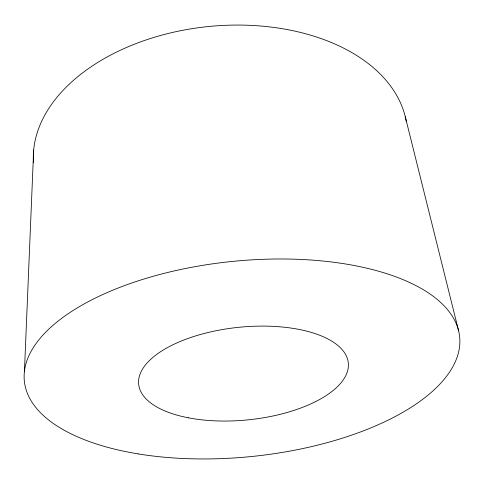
<?xml version="1.0" encoding="UTF-8"?>
<svg xmlns="http://www.w3.org/2000/svg" width="484" height="484" viewBox="0 0 484 484"><rect width="100%" height="100%" fill="white"/><g stroke="black" fill="none" stroke-linecap="round" stroke-linejoin="round"><path stroke-width="0.73" d="M24.442 371.252L33.668 149.961M405.277 116.771L458.626 330.874M33.481 162.709A187.665 120.437 -5.8 0 1 205.398 26.856A187.665 120.437 -5.8 0 1 406.221 121.169M188.343 417.807A105.355 46.506 -5.8 0 0 348.359 366.406A105.355 46.506 -5.8 0 0 193.757 336.513A105.355 46.506 -5.8 0 0 188.343 417.807M138.17 453.901A218.774 98.016 -5.8 0 0 459.8 338.679A218.774 98.016 -5.8 0 0 128.03 284.32A218.774 98.016 -5.8 0 0 138.17 453.901"/></g></svg>
